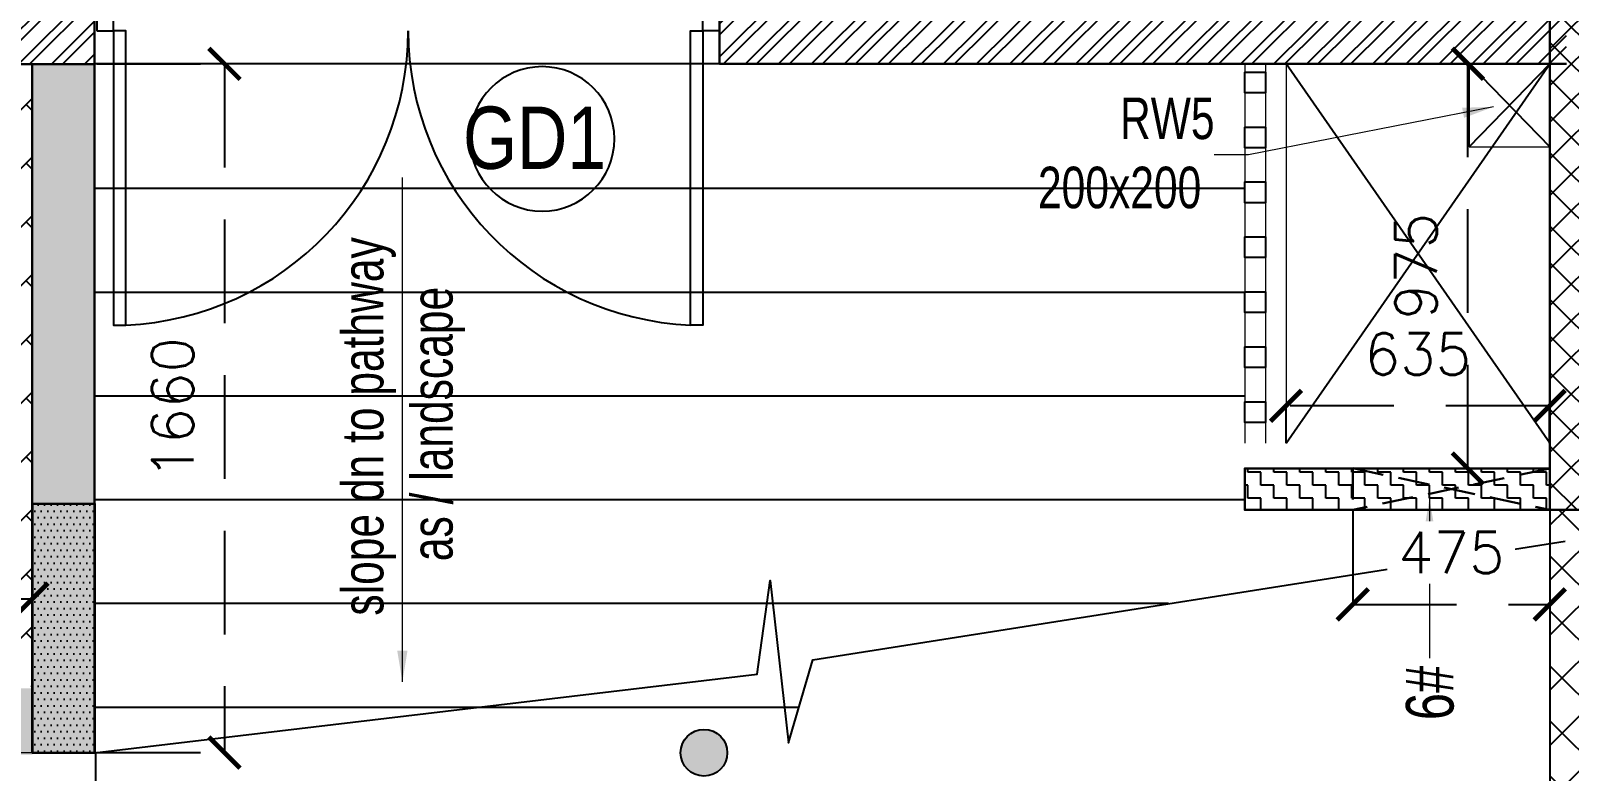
# Model space of a CAD drawing. Header units: millimetres. Extents: x 1180970 to 1231451, y -5737889 to -5695638.
# Drawn here: x 1206193 to 1209899, y -5729314 to -5727530 of the extents above; entities that cross this region are included whole.
import ezdxf
from ezdxf.enums import TextEntityAlignment as Align

# ---------------------------------------------------------------- set-up
doc = ezdxf.new("R2010")
doc.units = ezdxf.units.MM
doc.header["$LTSCALE"] = 1000
doc.header["$MEASUREMENT"] = 0
for name, pattern in [('1BHK-A$0$AUDIT_D_120904163729-0', [0]), ('1BHK-A$1$HIDDEN', [0.375, 0.25, -0.125]), ('2BHK-C$0$AUDIT_D_120904163729-0', [0]), ('AUDIT_D_120904163729-0', [0]), ('T8 - GROUND FLOOR CORE$0$T8 - TYPICAL FLOOR CORE$0$T10-TYPICAL FLOOR CORE$0$HIDDEN', [0.375, 0.25, -0.125]), ('T8(T9 IS SIMILAR) - GROUND FLOOR - DIMENSION & TEXTING$0$AUDIT_D_120904163729-0', [0]), ('T8(T9 IS SIMILAR) - GROUND FLOOR - DIMENSION & TEXTING$0$HIDDEN', [0.375, 0.25, -0.125]), ('T8(T9 IS SIMILAR) - GROUND FLOOR ELEVATION$0$AUDIT_D_120904163729-0', [0])]:
    doc.linetypes.add(name, pattern=pattern)
doc.layers.get('0').update_dxf_attribs({"linetype": 'AUDIT_D_120904163729-0'})
for name, color, linetype in [('1BHK-A$0$A-HATCH -160', 251, '1BHK-A$0$AUDIT_D_120904163729-0'), ('1BHK-A$0$CUT-OUT', 49, 'Continuous'), ('2BHK-C$0$A-DECK SUNK 125', 8, 'Continuous'), ('2BHK-C$0$A-HATCH -160', 251, '2BHK-C$0$AUDIT_D_120904163729-0'), ('A-GARDEN PARTITION', 1, 'Continuous'), ('T8 - GROUND FLOOR CORE$0$A-DOOR-FULL', 2, 'Continuous'), ('T8 - GROUND FLOOR CORE$0$A-Elev Feature-Chajja', 13, 'Continuous'), ('T8 - GROUND FLOOR CORE$0$A-FINISHED STAIRS', 1, 'Continuous'), ('T8 - GROUND FLOOR CORE$0$A-RERA CARPET AREA', 30, 'Continuous'), ('T8 - GROUND FLOOR CORE$0$a-window-no', 125, 'Continuous'), ('T8 - GROUND FLOOR CORE$0$B-AR-ANNO-E DECK FLOOR$0$a-text', 4, 'Continuous'), ('T8 - GROUND FLOOR CORE$0$T8 - TYPICAL FLOOR CORE$0$T10-TYPICAL FLOOR CORE$0$A-SLAB SUNK-AC LEDGES', 251, 'T8 - GROUND FLOOR CORE$0$T8 - TYPICAL FLOOR CORE$0$T10-TYPICAL FLOOR CORE$0$HIDDEN'), ('T8 - GROUND FLOOR CORE$1$STAIRS', 1, 'Continuous'), ('T8(T9 IS SIMILAR) - GROUND FLOOR - DIMENSION & TEXTING$0$A-DIMENSIONS', 2, 'T8(T9 IS SIMILAR) - GROUND FLOOR - DIMENSION & TEXTING$0$HIDDEN'), ('T8(T9 IS SIMILAR) - GROUND FLOOR - DIMENSION & TEXTING$0$A-RWS NOS.', 1, 'T8(T9 IS SIMILAR) - GROUND FLOOR - DIMENSION & TEXTING$0$AUDIT_D_120904163729-0'), ('T8(T9 IS SIMILAR) - GROUND FLOOR ELEVATION$0$A-WALL HATCH', 252, 'T8(T9 IS SIMILAR) - GROUND FLOOR ELEVATION$0$AUDIT_D_120904163729-0'), ('T8(T9 IS SIMILAR) - GROUND FLOOR ELEVATION$0$A-WALL-FEATURES', 6, 'T8(T9 IS SIMILAR) - GROUND FLOOR ELEVATION$0$AUDIT_D_120904163729-0'), ('T8(T9 IS SIMILAR) - GROUND FLOOR$0$$0$A-DECK SUNK 125', 8, 'Continuous'), ('T8(T9 IS SIMILAR) - GROUND FLOOR$0$$0$CUT-OUT', 49, 'Continuous')]:
    doc.layers.add(name, color=color, linetype=linetype)
for name, color, linetype, lineweight in [('1BHK-A$0$A-WALL- 160', 6, 'Continuous', 30), ('1BHK-A$0$Ele', 8, 'Continuous', 15), ('2BHK-C$0$Ele', 8, 'Continuous', 15), ('2BHK-C$1$A-WALL- 160', 6, 'Continuous', 30), ('T8 - GROUND FLOOR CORE$0$a-Text', 4, 'Continuous', 0), ('T8 - GROUND FLOOR CORE$0$A-WALL- 160', 6, 'Continuous', 30), ('T8 - GROUND FLOOR CORE$0$Ele', 8, 'Continuous', 15), ('T8 - GROUND FLOOR CORE$0$R0-18-10-2014-T1-1st Podium Floor Plan$0$Text', 2, 'Continuous', 0), ('T8(T9 IS SIMILAR) - GROUND FLOOR - DIMENSION & TEXTING$0$R0-18-10-2014-T1-1st Podium Floor Plan$0$Text', 2, 'Continuous', 0), ('T8(T9 IS SIMILAR) - GROUND FLOOR$0$D&W', 8, 'Continuous', 25)]:
    doc.layers.add(name, color=color, linetype=linetype, lineweight=lineweight)
doc.styles.add('T8 - GROUND FLOOR CORE$0$ARIAL ARROW', font='swisscl.ttf')
doc.styles.add('T8 - GROUND FLOOR CORE$0$LODHA STANDERD', font='sanss___.ttf')
doc.styles.add('T8 - GROUND FLOOR CORE$0$Tahoma', font='tahoma.ttf')
doc.styles.add('T8(T9 IS SIMILAR) - GROUND FLOOR - DIMENSION & TEXTING$0$ARIAL ARROW', font='swisscl.ttf')
doc.styles.add('T8(T9 IS SIMILAR) - GROUND FLOOR - DIMENSION & TEXTING$0$Romans 1', font='romans.shx', dxfattribs={"height": 100})
doc.styles.add('T8(T9 IS SIMILAR) - GROUND FLOOR - DIMENSION & TEXTING$0$Tahoma', font='tahoma.ttf')
doc.dimstyles.new('T8 - GROUND FLOOR CORE$0$SAMATA STD', dxfattribs={"dimtxt": 100, "dimasz": 50, "dimexe": 50, "dimexo": 50, "dimgap": 10, "dimtad": 0, "dimdec": 0, "dimrnd": 5, "dimzin": 0, "dimdsep": 46, "dimtxsty": 'T8 - GROUND FLOOR CORE$0$Tahoma', "dimblk": 'T8 - GROUND FLOOR CORE$0$_Origin2', "dimcen": -50, "dimdle": 50, "dimclrd": 7, "dimclre": 7, "dimclrt": 7, "dimadec": 0, "dimazin": 0, "dimtfac": 1, "dimtdec": 0, "dimtmove": 1, "dimatfit": 3, "dimfxl": 150, "dimtfill": 1, "dimtolj": 1, "dimtzin": 0, "dimlwd": -1, "dimlwe": -1, "dimarcsym": 0})
doc.dimstyles.new('T8(T9 IS SIMILAR) - GROUND FLOOR - DIMENSION & TEXTING$0$ALPINE S', dxfattribs={"dimscale": 0, "dimtxt": 100, "dimasz": 75, "dimexe": 0, "dimexo": 0, "dimgap": 75, "dimtad": 1, "dimdec": 0, "dimzin": 0, "dimdsep": 46, "dimtxsty": 'T8(T9 IS SIMILAR) - GROUND FLOOR - DIMENSION & TEXTING$0$Romans 1', "dimblk": 'T8(T9 IS SIMILAR) - GROUND FLOOR - DIMENSION & TEXTING$0$_ArchTick', "dimcen": 0.09, "dimclrd": 256, "dimclre": 256, "dimclrt": 7, "dimadec": 0, "dimazin": 0, "dimtfac": 1, "dimtdec": 0, "dimtofl": 0, "dimtmove": 1, "dimatfit": 0, "dimldrblk": 'T8(T9 IS SIMILAR) - GROUND FLOOR - DIMENSION & TEXTING$0$_Open90', "dimfxl": 1, "dimtolj": 1, "dimtzin": 0, "dimarcsym": 0})
doc.dimstyles.new('T8(T9 IS SIMILAR) - GROUND FLOOR - DIMENSION & TEXTING$0$SAMATA STD', dxfattribs={"dimtxt": 100, "dimasz": 50, "dimexe": 50, "dimexo": 50, "dimgap": 10, "dimtad": 0, "dimdec": 0, "dimrnd": 5, "dimzin": 0, "dimdsep": 46, "dimtxsty": 'T8(T9 IS SIMILAR) - GROUND FLOOR - DIMENSION & TEXTING$0$Tahoma', "dimblk": 'T8(T9 IS SIMILAR) - GROUND FLOOR - DIMENSION & TEXTING$0$_Origin2', "dimcen": -50, "dimdle": 50, "dimclrd": 7, "dimclre": 7, "dimclrt": 7, "dimadec": 0, "dimazin": 0, "dimtfac": 1, "dimtdec": 0, "dimtmove": 1, "dimatfit": 3, "dimfxl": 150, "dimtfill": 1, "dimtolj": 1, "dimtzin": 0, "dimlwd": -1, "dimlwe": -1, "dimarcsym": 0})

# ---------------------------------------------------------------- blocks, each defined once
blk = doc.blocks.new('1BHK-A')
at = {"layer": '1BHK-A$0$A-HATCH -160', "linetype": 'ByBlock'}
h = blk.add_hatch(dxfattribs=at)
h.set_pattern_fill('ANSI37', color=256, scale=500)
h.set_pattern_definition([(45, (0, -0.906), (-44.1941738, 44.1941738), []), (135, (0, -0.906), (-44.1941738, -44.1941738), [])])
h.paths.add_polyline_path([(1141249.5, -5723474.6), (1141899.2, -5723474.6), (1141899.2, -5723274.6), (1141249.5, -5723274.6)])
h.paths.add_polyline_path([(1141049.8, -5726520.2), (1141249.8, -5726520.2), (1141249.8, -5727581.2), (1141049.8, -5727581.2)])
h.paths.add_polyline_path([(1148199.5, -5727009.5), (1147999.5, -5727009.5), (1147999.5, -5728684.6), (1148199.5, -5728684.6)])
h = blk.add_hatch(dxfattribs=at)
h.set_pattern_fill('ZIGZAG', color=256, scale=250)
h.set_pattern_definition([(0, (0, 0), (31.25, 31.25), [31.25, -31.25]), (90, (31.25, 0), (-31.25, 31.25), [31.25, -31.25])])
h.paths.add_polyline_path([(1148934.5, -5728584.6), (1148199.5, -5728584.6), (1148199.5, -5728684.6), (1148934.5, -5728684.6)])
h = blk.add_hatch(dxfattribs=at)
h.set_pattern_fill('DOTS', color=256, scale=250)
h.paths.add_polyline_path([(1151704.1, -5729269.6), (1151854.1, -5729269.6), (1151854.1, -5728669.6), (1151704.1, -5728669.6)])
at = {"layer": '1BHK-A$0$A-WALL- 160', "linetype": 'ByBlock'}
for p, q in [((1148199.5, -5728684.6), (1148199.5, -5727009.5)), ((1147369.9, -5728684.6), (1148199.5, -5728684.6))]:
    blk.add_line(p, q, dxfattribs=at)
at = {"layer": '1BHK-A$0$A-WALL- 160', "color": 5, "linetype": '1BHK-A$1$HIDDEN', "ltscale": 0.3}
for p, q in [((1148199.4, -5728584.6), (1148674.2, -5728684.1)), ((1148674.2, -5728584.1), (1148199.5, -5728684.6))]:
    blk.add_line(p, q, dxfattribs=at)
at = {"layer": '1BHK-A$0$A-WALL- 160', "linetype": 'ByBlock'}
blk.add_lwpolyline([(1148199.5, -5728684.6), (1148934.5, -5728684.6), (1148934.5, -5728584.6), (1148199.5, -5728584.6)], dxfattribs=at)
for points in [[(1148199.5, -5728684.6), (1148934.5, -5728684.6), (1148934.5, -5728584.6), (1148199.5, -5728584.6)], [(1151704.1, -5729269.6), (1151854.1, -5729269.6), (1151854.1, -5728669.6), (1151704.1, -5728669.6)]]:
    blk.add_lwpolyline(points, close=True, dxfattribs=at)
at = {"layer": '1BHK-A$0$A-WALL- 160', "color": 5, "linetype": '1BHK-A$1$HIDDEN', "ltscale": 0.3}
blk.add_lwpolyline([(1148674.5, -5728684.6), (1148199.5, -5728684.6), (1148199.5, -5728584.6), (1148674.5, -5728584.6)], close=True, dxfattribs=at)
at = {"layer": '1BHK-A$0$CUT-OUT'}
for p, q in [((1148394.4, -5727809.6), (1148199.4, -5727609.6)), ((1148394.4, -5727609.6), (1148199.4, -5727809.6))]:
    blk.add_line(p, q, dxfattribs=at)
at = {"layer": '1BHK-A$0$Ele'}
blk.add_lwpolyline([(1148394.4, -5727809.6), (1148199.4, -5727809.6), (1148199.4, -5727609.6), (1148394.4, -5727609.6)], close=True, dxfattribs=at)
blk = doc.blocks.new("T8 - GROUND FLOOR CORE$0$'PO")
at = {"layer": 'T8 - GROUND FLOOR CORE$0$A-DOOR-FULL'}
for points in [[(1206352.3, -5727529.6), (1206392.3, -5727529.6), (1206392.3, -5727499.6), (1206402.3, -5727499.6), (1206402.3, -5727449.6), (1206352.3, -5727449.6)], [(1207852.3, -5727529.6), (1207812.3, -5727529.6), (1207812.3, -5727499.6), (1207802.3, -5727499.6), (1207802.3, -5727449.6), (1207852.3, -5727449.6)], [(1206392.3, -5727529.6), (1206392.3, -5728238.9), (1206422.3, -5728238.9), (1206422.3, -5727529.6)], [(1207812.3, -5727529.6), (1207812.3, -5728238.9), (1207782.3, -5728238.9), (1207782.3, -5727529.6)]]:
    blk.add_lwpolyline(points, close=True, dxfattribs=at)
at = {"layer": 'T8 - GROUND FLOOR CORE$0$A-DOOR-FULL', "linetype": 'ByBlock', "ltscale": 0.25}
for centre, start, end in [((1206392.3, -5727529.6), 272.4217, 0), ((1207812.3, -5727529.6), 180, 267.5783)]:
    blk.add_arc(centre, 710, start, end, dxfattribs=at)
blk = doc.blocks.new('T8 - GROUND FLOOR CORE$0$WINDOW TAG')
at = {"layer": 'T8 - GROUND FLOOR CORE$0$a-window-no'}
blk.add_circle((0, 0), 174.1, dxfattribs=at)
at = {"layer": 'T8 - GROUND FLOOR CORE$0$a-window-no', "style": 'T8 - GROUND FLOOR CORE$0$LODHA STANDERD'}
blk.add_attdef('WINDOW', text='', height=150, dxfattribs=at).set_placement((11.3, 2.8), align=Align.MIDDLE_CENTER)
blk = doc.blocks.new('T8 - GROUND FLOOR CORE$1$A$C29262D9E')
at = {"layer": 'T8 - GROUND FLOOR CORE$1$STAIRS'}
h = blk.add_hatch(color=7, dxfattribs=at)
edge = h.paths.add_edge_path()
edge.add_arc((0, 0), 0.075, 0, 360)
at = {"layer": 'T8 - GROUND FLOOR CORE$1$STAIRS', "color": 7}
blk.add_circle((0, 0), 0.075, dxfattribs=at)
blk = doc.blocks.new('T8 - GROUND FLOOR CORE$0$_Origin2')
at = {"color": 0, "linetype": 'ByBlock', "lineweight": -2}
blk.add_line((-0.5, 0), (-1, 0), dxfattribs=at)
for radius in [0.5, 0.25]:
    blk.add_circle((0, 0), radius, dxfattribs=at)
blk = doc.blocks.new('2BHK-C')
at = {"layer": '2BHK-C$0$A-DECK SUNK 125'}
h = blk.add_hatch(dxfattribs=at)
h.set_pattern_fill('AR-HBONE', color=256, scale=25)
h.set_pattern_definition([(45, (-0.33, -1.52), (1e-14, 141.4213562), [300, -100]), (135, (70.38, 69.19), (1e-14, 141.4213562), [300, -100])])
h.paths.add_polyline_path([(1148934.2, -5727610.1), (1151704.2, -5727610.1), (1151704.2, -5729110.1), (1148934.2, -5729110.1)])
at = {"layer": '2BHK-C$0$A-HATCH -160', "linetype": 'ByBlock'}
h = blk.add_hatch(dxfattribs=at)
h.set_pattern_fill('ANSI32', color=256, scale=150)
h.paths.add_polyline_path([(1144639.5, -5727491.3), (1144639.5, -5726805.5), (1144799.5, -5726805.5), (1144799.5, -5728524.6), (1145269.5, -5728524.6), (1145269.5, -5728684.6), (1144639.5, -5728684.6)])
h.paths.add_polyline_path([(1148159.2, -5727450.1), (1147999.2, -5727450.1), (1147999.2, -5726983.8), (1148159.2, -5726983.8)])
h.paths.add_polyline_path([(1148934.2, -5727450.1), (1148199.2, -5727450.1), (1148199.2, -5727610.1), (1148934.2, -5727610.1)])
h.paths.add_polyline_path([(1147369.5, -5728524.6), (1147999.2, -5728524.6), (1147999.2, -5728684.6), (1147369.5, -5728684.6)])
h.paths.add_polyline_path([(1151334.2, -5727450.1), (1151854.2, -5727450.1), (1151854.2, -5727610.1), (1151334.2, -5727610.1)])
h.paths.add_polyline_path([(1150449.2, -5721774.6), (1150449.2, -5719225), (1150599.2, -5719225.1), (1150599.2, -5721024.6), (1150599.2, -5721174.6), (1150599.2, -5721774.9)])
h.paths.add_polyline_path([(1146264.2, -5719574.6), (1146424.2, -5719574.6), (1146424.2, -5719226.4), (1146264.2, -5719226.4)])
h.paths.add_polyline_path([(1145789.1, -5722524.6), (1145949.1, -5722524.6), (1145949.1, -5721924.5), (1145789.1, -5721924.5)])
h.paths.add_polyline_path([(1144599.2, -5721924.5), (1144759.2, -5721924.5), (1144759.2, -5722524.6), (1144599.2, -5722524.6)])
h.paths.add_polyline_path([(1144599.2, -5723474.6), (1144599.2, -5723174.6), (1144759.2, -5723174.6), (1144759.3, -5723314.6), (1145789.1, -5723314.6), (1145789.1, -5723174.6), (1145949.1, -5723174.6), (1145949.1, -5723474.6)])
h.paths.add_polyline_path([(1145789.4, -5721837.4), (1145789.4, -5721677.1), (1145549.1, -5721677.1), (1145549.1, -5721837.4)])
h = blk.add_hatch(dxfattribs=at)
h.set_pattern_fill('DOTS', color=256, scale=250)
h.set_pattern_definition([(0, (355.478, -8.403), (7.8125, 15.625), [0, -15.625])])
h.paths.add_polyline_path([(1151854.2, -5729270.1), (1151704.2, -5729270.1), (1151704.2, -5727610.1), (1151854.2, -5727610.1)])
at = {"layer": '2BHK-C$0$Ele'}
blk.add_line((1151704.2, -5729270.1, 0.4), (1148774.2, -5729270.1, 0.4), dxfattribs=at)
at = {"layer": '2BHK-C$1$A-WALL- 160', "linetype": 'ByBlock'}
for p, q in [((1151854.2, -5727610.1, 0.4), (1151854.2, -5724418.7, 0.4)), ((1151334.2, -5727610.1, 0.4), (1151854.2, -5727610.1, 0.4)), ((1151854.2, -5728670.1, 0.4), (1151704.2, -5728670.1, 0.4))]:
    blk.add_line(p, q, dxfattribs=at)
at = {"layer": '2BHK-C$1$A-WALL- 160', "linetype": 'ByBlock', "elevation": 0.4}
blk.add_lwpolyline([(1151854.2, -5727610.1), (1151854.2, -5729270.1), (1151704.2, -5729270.1), (1151704.2, -5727610.1)], dxfattribs=at)
blk.add_lwpolyline([(1151854.2, -5727610.1), (1151854.2, -5729270.1), (1151704.2, -5729270.1), (1151704.2, -5727610.1)], dxfattribs=at)
blk = doc.blocks.new('T8(T9 IS SIMILAR) - GROUND FLOOR ELEVATION')
at = {"layer": 'T8(T9 IS SIMILAR) - GROUND FLOOR ELEVATION$0$A-WALL HATCH', "linetype": 'ByBlock'}
h = blk.add_hatch(dxfattribs=at)
h.set_pattern_fill('ANSI37', color=256, scale=750)
h.set_pattern_definition([(45, (-0.1, -0.21), (-66.2912607, 66.2912607), []), (135, (-0.1, -0.21), (-66.2912607, -66.2912607), [])])
h.paths.add_polyline_path([(1186632.3, -5709913.9), (1186432.3, -5709913.9), (1186432.3, -5708154.2), (1186632.3, -5708154.2)])
h.paths.add_polyline_path([(1190032.3, -5708154), (1190232.6, -5708154), (1190232.6, -5709913.7), (1190032.3, -5709913.7)])
h.paths.add_polyline_path([(1202792.3, -5700405.8), (1202592.3, -5700405.8), (1202592.3, -5701090.3), (1202792.3, -5701090.3)])
h.paths.add_polyline_path([(1209952.2, -5700405.8), (1209752.2, -5700405.8), (1209752.2, -5701092), (1209952.2, -5701092)])
h.paths.add_polyline_path([(1222512.1, -5708154), (1222311.7, -5708154), (1222311.7, -5709913.7), (1222512.1, -5709913.7)])
h.paths.add_polyline_path([(1225912.1, -5709913.9), (1226112.1, -5709913.9), (1226112.1, -5708154.2), (1225912.1, -5708154.2)])
h.paths.add_polyline_path([(1209852.3, -5729369.1), (1210052.3, -5729369.1), (1210052.3, -5728684.2), (1209852.3, -5728684.2)])
h.paths.add_polyline_path([(1202692.1, -5729369.1), (1202492, -5729369.1), (1202492, -5728684.2), (1202692.1, -5728684.2)])
at = {"layer": 'T8(T9 IS SIMILAR) - GROUND FLOOR ELEVATION$0$A-WALL-FEATURES', "linetype": 'ByBlock'}
blk.add_lwpolyline([(1209852.4, -5729368.9), (1210052.4, -5729368.9), (1210052.4, -5728684), (1209852.4, -5728684)], close=True, dxfattribs=at)
blk = doc.blocks.new('T8(T9 IS SIMILAR) - GROUND FLOOR - DIMENSION & TEXTING$0$_ArchTick')
at = {"color": 0, "linetype": 'ByBlock', "const_width": 0.15}
blk.add_lwpolyline([(-0.5, -0.5), (0.5, 0.5)], dxfattribs=at)
blk = doc.blocks.new('*D726')
at = {"layer": 'T8(T9 IS SIMILAR) - GROUND FLOOR - DIMENSION & TEXTING$0$A-DIMENSIONS', "linetype": 'T8(T9 IS SIMILAR) - GROUND FLOOR - DIMENSION & TEXTING$0$HIDDEN', "lineweight": -2, "transparency": 16777216}
for p, q in [((1203427.3, -5728684), (1203427.3, -5728898.5)), ((1206197.3, -5728684), (1206197.3, -5728898.5))]:
    blk.add_line(p, q, dxfattribs=at)
at = {"layer": 'T8(T9 IS SIMILAR) - GROUND FLOOR - DIMENSION & TEXTING$0$A-DIMENSIONS', "lineweight": -2, "transparency": 16777216}
blk.add_line((1203427.3, -5728898.5), (1206197.3, -5728898.5), dxfattribs=at)
at = {"layer": 'T8(T9 IS SIMILAR) - GROUND FLOOR - DIMENSION & TEXTING$0$A-DIMENSIONS', "linetype": 'ByBlock', "lineweight": -2, "transparency": 16777216, "xscale": 75, "yscale": 75, "zscale": 75, "rotation": 180}
blk.add_blockref('T8(T9 IS SIMILAR) - GROUND FLOOR - DIMENSION & TEXTING$0$_ArchTick', (1203427.3, -5728898.5), dxfattribs=at)
at = {"layer": 'T8(T9 IS SIMILAR) - GROUND FLOOR - DIMENSION & TEXTING$0$A-DIMENSIONS', "linetype": 'ByBlock', "lineweight": -2, "transparency": 16777216, "xscale": 75, "yscale": 75, "zscale": 75}
blk.add_blockref('T8(T9 IS SIMILAR) - GROUND FLOOR - DIMENSION & TEXTING$0$_ArchTick', (1206197.3, -5728898.5), dxfattribs=at)
at = {"layer": 'T8(T9 IS SIMILAR) - GROUND FLOOR - DIMENSION & TEXTING$0$A-DIMENSIONS', "color": 7, "linetype": 'ByBlock', "transparency": 16777216, "insert": (1204812.3, -5728773.5), "char_height": 100, "attachment_point": 5, "style": 'T8(T9 IS SIMILAR) - GROUND FLOOR - DIMENSION & TEXTING$0$Romans 1'}
blk.add_mtext('\\A1;2770', dxfattribs=at)
blk = doc.blocks.new('T8(T9 IS SIMILAR) - GROUND FLOOR - DIMENSION & TEXTING$0$_Open90')
at = {"color": 0, "linetype": 'ByBlock', "lineweight": -2}
for p, q in [((-0.5, 0.5), (0, 0)), ((0, 0), (-1, 0)), ((0, 0), (-0.5, -0.5))]:
    blk.add_line(p, q, dxfattribs=at)
blk = doc.blocks.new('T8(T9 IS SIMILAR) - GROUND FLOOR - DIMENSION & TEXTING$0$_Origin2')
at = {"color": 0, "linetype": 'ByBlock', "lineweight": -2}
blk.add_line((-0.5, 0), (-1, 0), dxfattribs=at)
for radius in [0.5, 0.25]:
    blk.add_circle((0, 0), radius, dxfattribs=at)
blk = doc.blocks.new('*D414')
at = {"layer": 'T8(T9 IS SIMILAR) - GROUND FLOOR - DIMENSION & TEXTING$0$A-DIMENSIONS', "linetype": 'T8(T9 IS SIMILAR) - GROUND FLOOR - DIMENSION & TEXTING$0$HIDDEN', "lineweight": -2, "transparency": 16777216}
for p, q in [((1206352.3, -5727609.6), (1206660, -5727609.6)), ((1206351.9, -5729269.3), (1206660, -5729269.3))]:
    blk.add_line(p, q, dxfattribs=at)
at = {"layer": 'T8(T9 IS SIMILAR) - GROUND FLOOR - DIMENSION & TEXTING$0$A-DIMENSIONS', "lineweight": -2, "transparency": 16777216}
blk.add_line((1206660, -5727609.6), (1206660, -5729269.3), dxfattribs=at)
at = {"layer": 'T8(T9 IS SIMILAR) - GROUND FLOOR - DIMENSION & TEXTING$0$A-DIMENSIONS', "linetype": 'ByBlock', "lineweight": -2, "transparency": 16777216, "xscale": 75, "yscale": 75, "zscale": 75}
for p, rotation in [((1206660, -5727609.6), 90), ((1206660, -5729269.3), 270)]:
    blk.add_blockref('T8(T9 IS SIMILAR) - GROUND FLOOR - DIMENSION & TEXTING$0$_ArchTick', p, dxfattribs=dict(at, rotation=rotation))
at = {"layer": 'T8(T9 IS SIMILAR) - GROUND FLOOR - DIMENSION & TEXTING$0$A-DIMENSIONS', "color": 7, "linetype": 'ByBlock', "transparency": 16777216, "insert": (1206535, -5728439.4), "char_height": 100, "attachment_point": 5, "rotation": 90, "style": 'T8(T9 IS SIMILAR) - GROUND FLOOR - DIMENSION & TEXTING$0$Romans 1'}
blk.add_mtext('\\A1;1660', dxfattribs=at)
blk = doc.blocks.new('*D487')
at = {"layer": 'T8(T9 IS SIMILAR) - GROUND FLOOR - DIMENSION & TEXTING$0$A-DIMENSIONS', "linetype": 'T8(T9 IS SIMILAR) - GROUND FLOOR - DIMENSION & TEXTING$0$HIDDEN', "lineweight": -2, "transparency": 16777216}
for p, q in [((1209216.6, -5728524), (1209216.6, -5728433.7)), ((1209851.6, -5728524), (1209851.6, -5728433.7))]:
    blk.add_line(p, q, dxfattribs=at)
at = {"layer": 'T8(T9 IS SIMILAR) - GROUND FLOOR - DIMENSION & TEXTING$0$A-DIMENSIONS', "lineweight": -2, "transparency": 16777216}
blk.add_line((1209851.6, -5728433.7), (1209216.6, -5728433.7), dxfattribs=at)
at = {"layer": 'T8(T9 IS SIMILAR) - GROUND FLOOR - DIMENSION & TEXTING$0$A-DIMENSIONS', "linetype": 'ByBlock', "lineweight": -2, "transparency": 16777216, "xscale": 75, "yscale": 75, "zscale": 75, "rotation": 180}
blk.add_blockref('T8(T9 IS SIMILAR) - GROUND FLOOR - DIMENSION & TEXTING$0$_ArchTick', (1209216.6, -5728433.7), dxfattribs=at)
at = {"layer": 'T8(T9 IS SIMILAR) - GROUND FLOOR - DIMENSION & TEXTING$0$A-DIMENSIONS', "linetype": 'ByBlock', "lineweight": -2, "transparency": 16777216, "xscale": 75, "yscale": 75, "zscale": 75}
blk.add_blockref('T8(T9 IS SIMILAR) - GROUND FLOOR - DIMENSION & TEXTING$0$_ArchTick', (1209851.6, -5728433.7), dxfattribs=at)
at = {"layer": 'T8(T9 IS SIMILAR) - GROUND FLOOR - DIMENSION & TEXTING$0$A-DIMENSIONS', "color": 7, "linetype": 'ByBlock', "transparency": 16777216, "insert": (1209534.1, -5728308.7), "char_height": 100, "attachment_point": 5, "style": 'T8(T9 IS SIMILAR) - GROUND FLOOR - DIMENSION & TEXTING$0$Romans 1'}
blk.add_mtext('\\A1;635', dxfattribs=at)
blk = doc.blocks.new('*D488')
at = {"layer": 'T8(T9 IS SIMILAR) - GROUND FLOOR - DIMENSION & TEXTING$0$A-DIMENSIONS', "linetype": 'T8(T9 IS SIMILAR) - GROUND FLOOR - DIMENSION & TEXTING$0$HIDDEN', "lineweight": -2, "transparency": 16777216}
for p, q in [((1209851.6, -5727609.3), (1209654.7, -5727609.3)), ((1209851.6, -5728584.8), (1209654.7, -5728584.8))]:
    blk.add_line(p, q, dxfattribs=at)
at = {"layer": 'T8(T9 IS SIMILAR) - GROUND FLOOR - DIMENSION & TEXTING$0$A-DIMENSIONS', "lineweight": -2, "transparency": 16777216}
blk.add_line((1209654.7, -5728584.8), (1209654.7, -5727609.3), dxfattribs=at)
at = {"layer": 'T8(T9 IS SIMILAR) - GROUND FLOOR - DIMENSION & TEXTING$0$A-DIMENSIONS', "linetype": 'ByBlock', "lineweight": -2, "transparency": 16777216, "xscale": 75, "yscale": 75, "zscale": 75}
for p, rotation in [((1209654.7, -5727609.3), 90), ((1209654.7, -5728584.8), 270)]:
    blk.add_blockref('T8(T9 IS SIMILAR) - GROUND FLOOR - DIMENSION & TEXTING$0$_ArchTick', p, dxfattribs=dict(at, rotation=rotation))
at = {"layer": 'T8(T9 IS SIMILAR) - GROUND FLOOR - DIMENSION & TEXTING$0$A-DIMENSIONS', "color": 7, "linetype": 'ByBlock', "transparency": 16777216, "insert": (1209529.7, -5728097.1), "char_height": 100, "attachment_point": 5, "rotation": 90, "style": 'T8(T9 IS SIMILAR) - GROUND FLOOR - DIMENSION & TEXTING$0$Romans 1'}
blk.add_mtext('\\A1;975', dxfattribs=at)
blk = doc.blocks.new('*D489')
at = {"layer": 'T8(T9 IS SIMILAR) - GROUND FLOOR - DIMENSION & TEXTING$0$A-DIMENSIONS', "linetype": 'T8(T9 IS SIMILAR) - GROUND FLOOR - DIMENSION & TEXTING$0$HIDDEN', "lineweight": -2, "transparency": 16777216}
for p, q in [((1209377.2, -5728683.4), (1209377.2, -5728912.2)), ((1209852, -5728684.7), (1209852, -5728912.2))]:
    blk.add_line(p, q, dxfattribs=at)
at = {"layer": 'T8(T9 IS SIMILAR) - GROUND FLOOR - DIMENSION & TEXTING$0$A-DIMENSIONS', "lineweight": -2, "transparency": 16777216}
blk.add_line((1209377.2, -5728912.2), (1209852, -5728912.2), dxfattribs=at)
at = {"layer": 'T8(T9 IS SIMILAR) - GROUND FLOOR - DIMENSION & TEXTING$0$A-DIMENSIONS', "linetype": 'ByBlock', "lineweight": -2, "transparency": 16777216, "xscale": 75, "yscale": 75, "zscale": 75, "rotation": 180}
blk.add_blockref('T8(T9 IS SIMILAR) - GROUND FLOOR - DIMENSION & TEXTING$0$_ArchTick', (1209377.2, -5728912.2), dxfattribs=at)
at = {"layer": 'T8(T9 IS SIMILAR) - GROUND FLOOR - DIMENSION & TEXTING$0$A-DIMENSIONS', "linetype": 'ByBlock', "lineweight": -2, "transparency": 16777216, "xscale": 75, "yscale": 75, "zscale": 75}
blk.add_blockref('T8(T9 IS SIMILAR) - GROUND FLOOR - DIMENSION & TEXTING$0$_ArchTick', (1209852, -5728912.2), dxfattribs=at)
at = {"layer": 'T8(T9 IS SIMILAR) - GROUND FLOOR - DIMENSION & TEXTING$0$A-DIMENSIONS', "color": 7, "linetype": 'ByBlock', "transparency": 16777216, "insert": (1209614.6, -5728787.2), "char_height": 100, "attachment_point": 5, "style": 'T8(T9 IS SIMILAR) - GROUND FLOOR - DIMENSION & TEXTING$0$Romans 1', "bg_fill": 3, "box_fill_scale": 1.25, "bg_fill_color": 256, "bg_fill_true_color": 13158600, "bg_fill_transparency": 0}
blk.add_mtext('\\A1;475', dxfattribs=at)
blk = doc.blocks.new('T8 - GROUND FLOOR CORE')
at = {"layer": 'T8 - GROUND FLOOR CORE$0$T8 - TYPICAL FLOOR CORE$0$T10-TYPICAL FLOOR CORE$0$A-SLAB SUNK-AC LEDGES', "linetype": 'ByBlock'}
h = blk.add_hatch(dxfattribs=at)
h.set_pattern_fill('ANSI32', color=256, scale=150)
h.paths.add_polyline_path([(1209892.3, -5727449.6), (1207852.3, -5727449.6), (1207852.3, -5727609.6), (1209892.3, -5727609.6)])
at = {"layer": 'T8 - GROUND FLOOR CORE$0$A-Elev Feature-Chajja', "color": 4}
for points in [[(1209167.2, -5727629.4), (1209167.2, -5727679.4), (1209117.2, -5727679.4), (1209117.2, -5727629.4)], [(1209167.2, -5727761.8), (1209167.2, -5727811.8), (1209117.2, -5727811.8), (1209117.2, -5727761.8)], [(1209167.2, -5727894.2), (1209167.2, -5727944.2), (1209117.2, -5727944.2), (1209117.2, -5727894.2)], [(1209167.2, -5728026.6), (1209167.2, -5728076.6), (1209117.2, -5728076.6), (1209117.2, -5728026.6)], [(1209167.2, -5728158.9), (1209167.2, -5728208.9), (1209117.2, -5728208.9), (1209117.2, -5728158.9)], [(1209167.2, -5728291.3), (1209167.2, -5728341.3), (1209117.2, -5728341.3), (1209117.2, -5728291.3)], [(1209167.2, -5728423.7), (1209167.2, -5728473.7), (1209117.2, -5728473.7), (1209117.2, -5728423.7)]]:
    blk.add_lwpolyline(points, close=True, dxfattribs=at)
at = {"layer": 'T8 - GROUND FLOOR CORE$0$A-FINISHED STAIRS'}
for p, q in [((1209117.2, -5727609.6), (1206347, -5727609.6)), ((1209117.2, -5727910.3), (1206347, -5727910.3)), ((1209117.2, -5728160.3), (1206347, -5728160.3)), ((1209117.2, -5728410.3), (1206347, -5728410.3)), ((1209117.2, -5728660.3), (1206347, -5728660.3)), ((1208933.8, -5728910.3), (1206347, -5728910.3)), ((1208043.2, -5729160.3), (1206347, -5729160.3))]:
    blk.add_line(p, q, dxfattribs=at)
at = {"layer": 'T8 - GROUND FLOOR CORE$0$A-RERA CARPET AREA', "linetype": 'ByBlock'}
blk.add_lwpolyline([(1206347, -5729269.6), (1207942.9, -5729080.2), (1207974.1, -5728854.2), (1208018.2, -5729245.5), (1208076.8, -5729045.7), (1209888.6, -5728759.4)], dxfattribs=at)
at = {"layer": 'T8 - GROUND FLOOR CORE$0$A-WALL- 160', "linetype": 'ByBlock'}
for p, q in [((1207852.3, -5727449.6), (1207852.3, -5727609.6)), ((1207852.3, -5727609.6), (1209892.3, -5727609.6))]:
    blk.add_line(p, q, dxfattribs=at)
at = {"layer": 'T8 - GROUND FLOOR CORE$0$Ele'}
for p, q in [((1209117.2, -5727609.2), (1209117.2, -5728523.7)), ((1209167.2, -5727609.2), (1209167.2, -5728523.7)), ((1209217.2, -5727609.2), (1209217.2, -5728523.7))]:
    blk.add_line(p, q, dxfattribs=at)
at = {"layer": 'T8 - GROUND FLOOR CORE$0$A-DOOR-FULL', "linetype": 'ByBlock'}
blk.add_blockref("T8 - GROUND FLOOR CORE$0$'PO", (0, 0), dxfattribs=at)
at = {"layer": 'T8 - GROUND FLOOR CORE$0$A-DOOR-FULL'}
ref = blk.add_blockref('T8 - GROUND FLOOR CORE$0$WINDOW TAG', (1207425.1, -5727790.4), dxfattribs=dict(at, xscale=-1))
ref.add_attrib('WINDOW', 'GD1', dxfattribs={"layer": 'T8 - GROUND FLOOR CORE$0$a-window-no', "height": 150, "style": 'T8 - GROUND FLOOR CORE$0$LODHA STANDERD', "width": 0.8}).set_placement((1207406.7, -5727787.6), align=Align.MIDDLE_CENTER)
at = {"layer": 'T8 - GROUND FLOOR CORE$0$B-AR-ANNO-E DECK FLOOR$0$a-text', "xscale": 750, "yscale": 750, "zscale": 750}
blk.add_blockref('T8 - GROUND FLOOR CORE$1$A$C29262D9E', (1207814.8, -5729269.6), dxfattribs=at)
at = {"layer": 'T8 - GROUND FLOOR CORE$0$a-Text', "linetype": 'ByBlock', "insert": (1207239.5, -5730166.1), "char_height": 100, "width": 3398.157, "attachment_point": 7, "rotation": 90, "style": 'T8 - GROUND FLOOR CORE$0$ARIAL ARROW'}
blk.add_mtext('\\pi1226.86333;slope dn to pathway\\P\\pi1358.12152;as / landscape', dxfattribs=at)
at = {"layer": 'T8 - GROUND FLOOR CORE$0$R0-18-10-2014-T1-1st Podium Floor Plan$0$Text'}
blk.add_leader([(1207088.4, -5729098.9), (1207088.4, -5727883.6)], dimstyle='T8 - GROUND FLOOR CORE$0$SAMATA STD', override={"dimasz": 75, "dimclrd": 2, "dimfxlon": 1, "dimarcsym": 1}, dxfattribs=at)
blk = doc.blocks.new('T8(T9 IS SIMILAR) - GROUND FLOOR')
at = {"layer": 'T8(T9 IS SIMILAR) - GROUND FLOOR$0$$0$CUT-OUT'}
for p, q in [((1209852.2, -5728523.7), (1209217.2, -5727609.2)), ((1209217.2, -5728523.7), (1209852.2, -5727609.2))]:
    blk.add_line(p, q, dxfattribs=at)
at = {"layer": 'T8(T9 IS SIMILAR) - GROUND FLOOR$0$D&W', "linetype": 'ByBlock'}
for name, p in [('T8 - GROUND FLOOR CORE', (0, 0)), ('2BHK-C', (54492.8, -0.1, 0))]:
    blk.add_blockref(name, p, dxfattribs=at)
at = {"layer": 'T8(T9 IS SIMILAR) - GROUND FLOOR$0$D&W', "linetype": 'ByBlock', "xscale": -1}
blk.add_blockref('1BHK-A', (2358051.8, 0), dxfattribs=at)
at = {"layer": 'T8(T9 IS SIMILAR) - GROUND FLOOR$0$D&W', "linetype": 'ByBlock'}
blk.add_blockref('T8(T9 IS SIMILAR) - GROUND FLOOR ELEVATION', (0, 0), dxfattribs=at)
at = {"layer": 'T8(T9 IS SIMILAR) - GROUND FLOOR$0$$0$A-DECK SUNK 125'}
h = blk.add_hatch(dxfattribs=at)
h.set_pattern_fill('AR-HBONE', color=256, scale=25)
h.set_pattern_definition([(45, (0.16, -4.76), (1e-14, 141.4213562), [300, -100]), (135, (70.87, 65.95), (1e-14, 141.4213562), [300, -100])])
h.paths.add_polyline_path([(1222512.2, -5708718.7), (1222512.1, -5708555.2), (1222912.3, -5708555.2), (1222912.3, -5708254.9), (1225512.4, -5708254.9), (1225512.4, -5708558.5), (1225352.5, -5708558.5), (1225352.4, -5708418.4), (1223072.4, -5708418.3), (1223072.4, -5708718.7)])
h.paths.add_polyline_path([(1222311.9, -5709227.6), (1221911.8, -5709227.6), (1221911.8, -5708928.3), (1218987.3, -5708928.6), (1218987.2, -5709943.6), (1219147.6, -5709943.5), (1219147.3, -5709093.5), (1221752.1, -5709093.5), (1221752.1, -5709392.6), (1222312, -5709392.6)])
h.paths.add_polyline_path([(1206347.5, -5700669.5), (1206347.5, -5700506.2), (1209277.5, -5700506.2), (1209277.5, -5701091.8), (1209117.5, -5701091.8), (1209117.5, -5700669.5)])
h.paths.add_polyline_path([(1206197.4, -5700669.5), (1206197.4, -5700509.3), (1203267.4, -5700509.3), (1203267.4, -5701091.7), (1203427.4, -5701091.9), (1203427.4, -5700669.5)])
h.paths.add_polyline_path([(1190232.9, -5709392.6), (1190232.9, -5709232.6), (1190632.9, -5709232.6), (1190632.9, -5708933.3), (1193557.7, -5708934.1), (1193557.8, -5709943.6), (1193397.4, -5709943.5), (1193397.7, -5709093.5), (1190792.9, -5709093.4), (1190792.9, -5709392.6)])
h.paths.add_polyline_path([(1190032.5, -5708718.7), (1190032.5, -5708558.7), (1189632.5, -5708558.6), (1189632.5, -5708258.3), (1187032.5, -5708258.2), (1187032.5, -5708558.7), (1187192.5, -5708558.7), (1187192.5, -5708418.4), (1189472.5, -5708418.3), (1189472.5, -5708718.7)])
h.paths.add_polyline_path([(1203267.4, -5728688.6), (1203427.4, -5728688.6), (1203427.4, -5729114.1), (1206197.4, -5729114.1), (1206197.4, -5729274.1), (1203267.4, -5729274.1)])
blk = doc.blocks.new('T8(T9 IS SIMILAR) - GROUND FLOOR - DIMENSION & TEXTING')
at = {"layer": 'T8(T9 IS SIMILAR) - GROUND FLOOR - DIMENSION & TEXTING$0$A-RWS NOS.', "linetype": 'ByBlock', "insert": (1205530.2, -5727690.8), "char_height": 100, "width": 3499.366, "attachment_point": 1, "style": 'T8(T9 IS SIMILAR) - GROUND FLOOR - DIMENSION & TEXTING$0$ARIAL ARROW'}
blk.add_mtext('\\pi3286.65254;RW5\\P\\pi3089.01165;200x200', dxfattribs=at)
at = {"layer": 'T8(T9 IS SIMILAR) - GROUND FLOOR - DIMENSION & TEXTING$0$R0-18-10-2014-T1-1st Podium Floor Plan$0$Text', "linetype": 'ByBlock', "style": 'T8(T9 IS SIMILAR) - GROUND FLOOR - DIMENSION & TEXTING$0$ARIAL ARROW'}
blk.add_text('#9', height=114.75, rotation=270, dxfattribs=at).set_placement((1209505.4, -5729059.9, 0.4))
at = {"layer": 'T8(T9 IS SIMILAR) - GROUND FLOOR - DIMENSION & TEXTING$0$A-DIMENSIONS', "linetype": 'ByBlock'}
for base, p1, p2, angle, picture, middle in [((1206660, -5729269.3), (1206352.3, -5727609.6), (1206351.9, -5729269.3, 0.4), 90, '*D414', (1206535, -5728439.4)), ((1209654.7068, -5727609.3473), (1209851.624, -5728584.8083, -0.0243), (1209851.6286, -5727609.3473, -0.0243), 90, '*D488', (1209529.7068, -5728097.0778)), ((1209216.6, -5728433.7), (1209851.6, -5728524), (1209216.6, -5728524), 180, '*D487', (1209534.1, -5728308.7))]:
    dim = blk.add_linear_dim(base=base, p1=p1, p2=p2, angle=angle, dimstyle='T8(T9 IS SIMILAR) - GROUND FLOOR - DIMENSION & TEXTING$0$ALPINE S', override={"dimscale": 1, "dimfxl": 5, "dimarcsym": 1}, dxfattribs=at)
    dim.commit()
    dim.dimension.update_dxf_attribs({"geometry": picture, "text_midpoint": middle})
dim = blk.add_linear_dim(base=(1206197.3, -5728898.5), p1=(1203427.3, -5728684), p2=(1206197.3, -5728684), dimstyle='T8(T9 IS SIMILAR) - GROUND FLOOR - DIMENSION & TEXTING$0$ALPINE S', override={"dimscale": 1, "dimfxl": 5, "dimarcsym": 1}, dxfattribs=at)
dim.commit()
dim.dimension.update_dxf_attribs({"geometry": '*D726', "text_midpoint": (1204812.3, -5728773.5)})
at = {"layer": 'T8(T9 IS SIMILAR) - GROUND FLOOR - DIMENSION & TEXTING$0$R0-18-10-2014-T1-1st Podium Floor Plan$0$Text'}
for points, override in [([(1209716.7, -5727713.1), (1209126.5, -5727828.7), (1209043.9, -5727828.7)], {"dimasz": 75, "dimclrd": 2, "dimfxlon": 1, "dimarcsym": 1}), ([(1209562.2, -5728656, 0.4), (1209562.2, -5728955.2, 0.4), (1209562.2, -5729042, 0.4)], {"dimscale": 1, "dimasz": 100, "dimclrd": 2, "dimfxlon": 1, "dimarcsym": 1})]:
    blk.add_leader(points, dimstyle='T8(T9 IS SIMILAR) - GROUND FLOOR - DIMENSION & TEXTING$0$SAMATA STD', override=override, dxfattribs=at)
at = {"layer": 'T8(T9 IS SIMILAR) - GROUND FLOOR - DIMENSION & TEXTING$0$A-DIMENSIONS', "linetype": 'ByBlock'}
dim = blk.add_linear_dim(base=(1209852, -5728912.2, 0.4), p1=(1209377.2, -5728683.4, 0.4), p2=(1209852, -5728684.7, 0.4), angle=180, dimstyle='T8(T9 IS SIMILAR) - GROUND FLOOR - DIMENSION & TEXTING$0$ALPINE S', override={"dimscale": 1, "dimfxl": 5, "dimtfill": 1, "dimarcsym": 1}, dxfattribs=at)
dim.commit()
dim.dimension.update_dxf_attribs({"geometry": '*D489', "text_midpoint": (1209614.6, -5728787.2, 0.4)})

msp = doc.modelspace()

# ---------------------------------------------------------------- block references
at = {"linetype": 'ByBlock'}
msp.add_blockref('T8(T9 IS SIMILAR) - GROUND FLOOR', (0, 0), dxfattribs=at)

# ---------------------------------------------------------------- next in the draw order: block references
msp.add_blockref('T8(T9 IS SIMILAR) - GROUND FLOOR - DIMENSION & TEXTING', (0, 0), dxfattribs=at)

# ---------------------------------------------------------------- next in the draw order: linework, layer by layer
at = {"layer": 'A-GARDEN PARTITION'}
msp.add_line((1206349.8, -5730055.5, -0.1), (1206349.8, -5729268.2, -0.1), dxfattribs=at)

doc.saveas('drawing.dxf')
